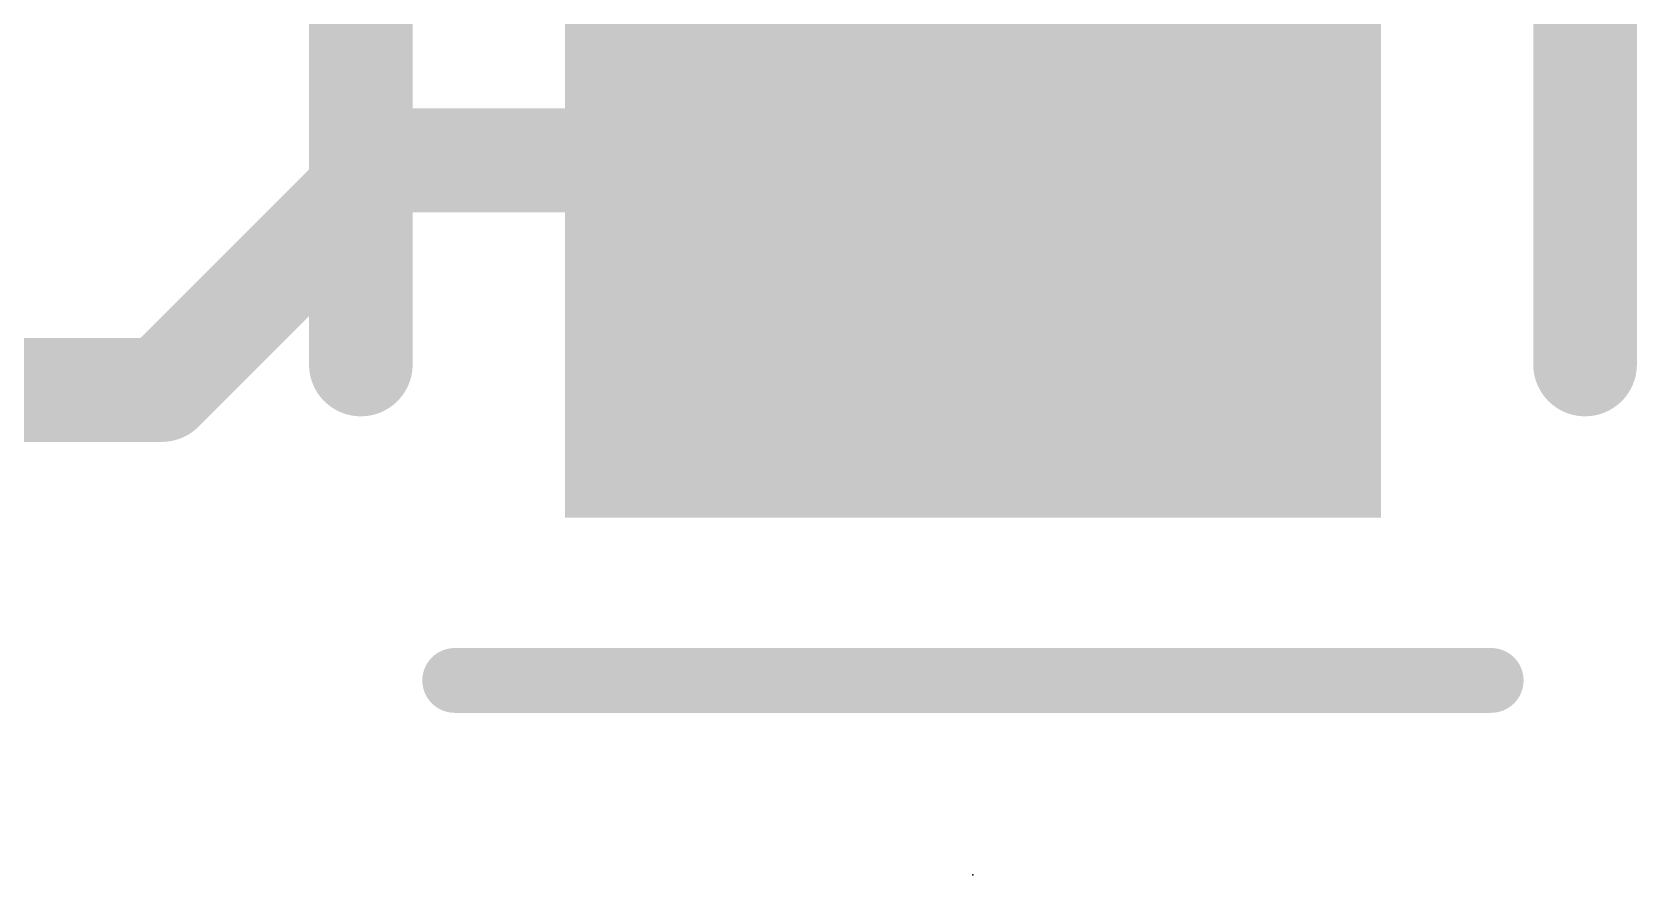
# Model space of a CAD drawing. Extents: x -3.8 to 20.4, y -39.4 to 28.1.
# Drawn here: x 12.126 to 15.272, y 3.81 to 5.461 of the extents above; entities that cross this region are included whole.
import ezdxf

# ---------------------------------------------------------------- set-up
doc = ezdxf.new("R2010")
doc.units = 0
for name, color, linetype in [('1', 12, 'CONTINUOUS'), ('21', 41, 'CONTINUOUS'), ('23', 53, 'CONTINUOUS')]:
    doc.layers.add(name, color=color, linetype=linetype)

# ---------------------------------------------------------------- blocks, each defined once
blk = doc.blocks.new('RECT')
blk.add_solid([(-0.5, -0.5), (0.5, -0.5), (-0.5, 0.5), (0.5, 0.5)])

msp = doc.modelspace()

# ---------------------------------------------------------------- linework, layer by layer
at = {"layer": '1', "const_width": 0.2032}
for points in [[(13.97, 5.21), (13.97, 6.731)], [(12.7, 5.08), (12.83, 5.21)], [(12.83, 5.21), (13.97, 5.21)], [(12.38, 4.76), (12.7, 5.08)], [(11.4601, 4.76), (12.38, 4.76)]]:
    msp.add_lwpolyline(points, dxfattribs=at)
at = {"layer": '1', "const_width": 0.1016}
for points in [[(12.83, 5.2608, 1), (12.83, 5.1592)], [(12.8659, 5.1741, 1), (12.7941, 5.2459)], [(13.97, 5.1592, 1), (13.97, 5.2608)], [(13.9192, 5.21, 1), (14.0208, 5.21)], [(12.6641, 5.1159, 1), (12.7359, 5.0441)], [(12.7359, 5.0441, 1), (12.6641, 5.1159)], [(12.3441, 4.7959, 1), (12.4159, 4.7241)], [(12.38, 4.7092, 1), (12.38, 4.8108)]]:
    msp.add_lwpolyline(points, format="xyb", dxfattribs=at)
at = {"layer": '21'}
for points, const_width in [([(12.77, 5.91), (12.77, 4.81)], 0.2032), ([(15.17, 4.81), (15.17, 5.91)], 0.2032), ([(12.954, 4.191), (14.986, 4.191)], 0.127)]:
    msp.add_lwpolyline(points, dxfattribs=dict(at, const_width=const_width))
for points, const_width in [([(12.7192, 4.81, 1), (12.8208, 4.81)], 0.1016), ([(15.1192, 4.81, 1), (15.2208, 4.81)], 0.1016), ([(12.954, 4.2227, 1), (12.954, 4.1593)], 0.0635), ([(14.986, 4.1593, 1), (14.986, 4.2227)], 0.0635)]:
    msp.add_lwpolyline(points, format="xyb", dxfattribs=dict(at, const_width=const_width))
at = {"layer": '23'}
msp.add_point((13.97, 3.81), dxfattribs=at)

# ---------------------------------------------------------------- block references
at = {"layer": '1', "xscale": 1.6, "yscale": 1.4, "rotation": 180}
msp.add_blockref('RECT', (13.97, 5.21), dxfattribs=at)

doc.saveas('drawing.dxf')
